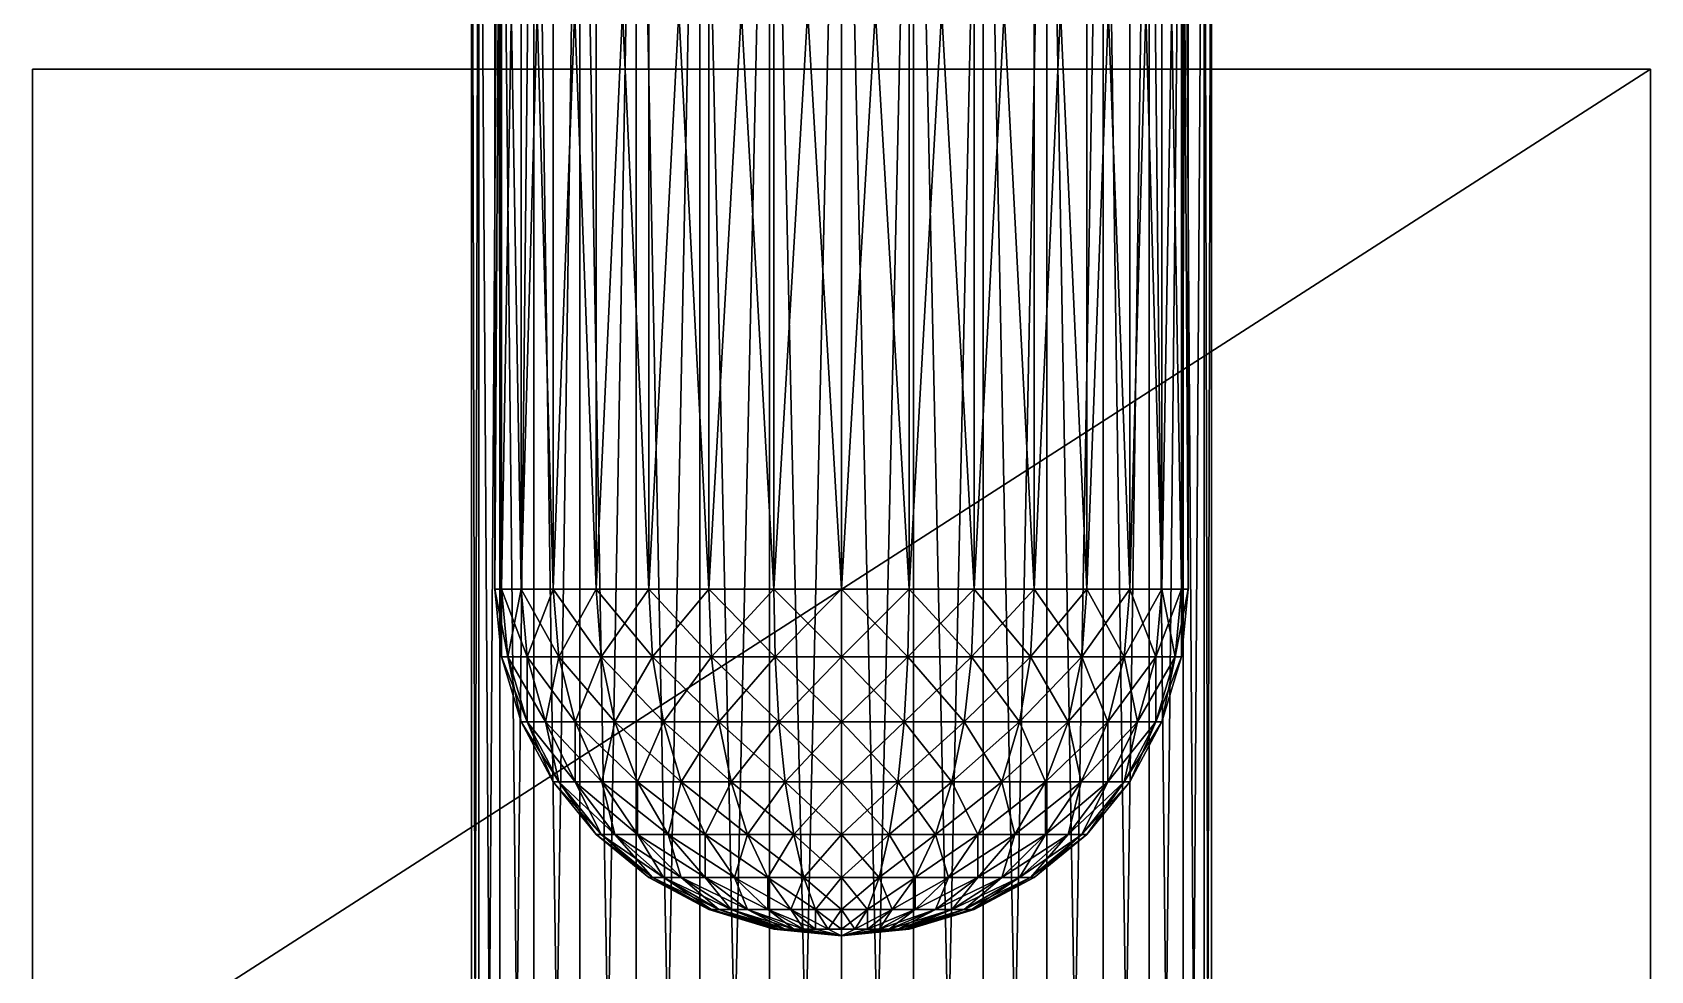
# Model space of a CAD drawing. Header units: millimetres. Extents: x -510 to 550, y -577 to 577.
# Drawn here: x -425 to -355, y -346.5 to -305.9 of the extents above; entities that cross this region are included whole.
import ezdxf

# ---------------------------------------------------------------- set-up
doc = ezdxf.new("R2010")
doc.units = ezdxf.units.MM
for name, color, linetype, true_color in [('motor_rear_right_visual_0', 7, 'Continuous', 0x5c6b75), ('structure_right_rear_axle', 7, 'Continuous', 0x5c6b75), ('structure_right_rear_motor_bracket', 7, 'Continuous', 0x5c6b75)]:
    doc.layers.add(name, color=color, linetype=linetype, true_color=true_color)

msp = doc.modelspace()

# ---------------------------------------------------------------- linework, layer by layer
at = {"layer": 'motor_rear_right_visual_0', "true_color": 0x5c6b75}
for points in [[(-425, -352.5, -315), (-355, -307.5, -315), (-355, -352.5, -315)], [(-425, -352.5, -315), (-425, -307.5, -315), (-355, -307.5, -315)], [(-425, -352.5, -245), (-355, -352.5, -245), (-355, -307.5, -245)], [(-425, -352.5, -245), (-355, -307.5, -245), (-425, -307.5, -245)], [(-355, -307.5, -315), (-425, -307.5, -315), (-425, -307.5, -245)], [(-355, -307.5, -315), (-425, -307.5, -245), (-355, -307.5, -245)], [(-425, -307.5, -315), (-425, -352.5, -315), (-425, -352.5, -245)], [(-425, -307.5, -315), (-425, -352.5, -245), (-425, -307.5, -245)], [(-355, -352.5, -315), (-355, -307.5, -315), (-355, -307.5, -245)], [(-355, -352.5, -315), (-355, -307.5, -245), (-355, -352.5, -245)]]:
    msp.add_3dface(points, dxfattribs=at)
at = {"layer": 'structure_right_rear_axle', "true_color": 0x5c6b75}
for points in [[(-405.693, -420, -283.121), (-406, -420, -280), (-406, -280, -280)], [(-405.693, -420, -283.121), (-406, -280, -280), (-405.693, -280, -283.121)], [(-406, -420, -280), (-405.693, -420, -276.879), (-405.693, -280, -276.879)], [(-406, -420, -280), (-405.693, -280, -276.879), (-406, -280, -280)], [(-404.782, -420, -286.123), (-405.693, -420, -283.121), (-405.693, -280, -283.121)], [(-404.782, -420, -286.123), (-405.693, -280, -283.121), (-404.782, -280, -286.123)], [(-405.693, -420, -276.879), (-404.782, -420, -273.877), (-404.782, -280, -273.877)], [(-405.693, -420, -276.879), (-404.782, -280, -273.877), (-405.693, -280, -276.879)], [(-403.304, -420, -288.889), (-404.782, -420, -286.123), (-404.782, -280, -286.123)], [(-403.304, -420, -288.889), (-404.782, -280, -286.123), (-403.304, -280, -288.889)], [(-404.782, -420, -273.877), (-403.304, -420, -271.111), (-403.304, -280, -271.111)], [(-404.782, -420, -273.877), (-403.304, -280, -271.111), (-404.782, -280, -273.877)], [(-401.314, -420, -291.314), (-403.304, -420, -288.889), (-403.304, -280, -288.889)], [(-401.314, -420, -291.314), (-403.304, -280, -288.889), (-401.314, -280, -291.314)], [(-403.304, -420, -271.111), (-401.314, -420, -268.686), (-401.314, -280, -268.686)], [(-403.304, -420, -271.111), (-401.314, -280, -268.686), (-403.304, -280, -271.111)], [(-398.889, -420, -293.304), (-401.314, -420, -291.314), (-401.314, -280, -291.314)], [(-398.889, -420, -293.304), (-401.314, -280, -291.314), (-398.889, -280, -293.304)], [(-401.314, -420, -268.686), (-398.889, -420, -266.696), (-398.889, -280, -266.696)], [(-401.314, -420, -268.686), (-398.889, -280, -266.696), (-401.314, -280, -268.686)], [(-396.123, -420, -294.782), (-398.889, -420, -293.304), (-398.889, -280, -293.304)], [(-396.123, -420, -294.782), (-398.889, -280, -293.304), (-396.123, -280, -294.782)], [(-398.889, -420, -266.696), (-396.123, -420, -265.218), (-396.123, -280, -265.218)], [(-398.889, -420, -266.696), (-396.123, -280, -265.218), (-398.889, -280, -266.696)], [(-393.121, -420, -295.693), (-396.123, -420, -294.782), (-396.123, -280, -294.782)], [(-393.121, -420, -295.693), (-396.123, -280, -294.782), (-393.121, -280, -295.693)], [(-396.123, -420, -265.218), (-393.121, -420, -264.307), (-393.121, -280, -264.307)], [(-396.123, -420, -265.218), (-393.121, -280, -264.307), (-396.123, -280, -265.218)], [(-390, -420, -296), (-393.121, -420, -295.693), (-393.121, -280, -295.693)], [(-390, -420, -296), (-393.121, -280, -295.693), (-390, -280, -296)], [(-393.121, -420, -264.307), (-390, -420, -264), (-390, -280, -264)], [(-393.121, -420, -264.307), (-390, -280, -264), (-393.121, -280, -264.307)], [(-386.879, -420, -295.693), (-390, -420, -296), (-390, -280, -296)], [(-386.879, -420, -295.693), (-390, -280, -296), (-386.879, -280, -295.693)], [(-390, -420, -264), (-386.879, -420, -264.307), (-386.879, -280, -264.307)], [(-390, -420, -264), (-386.879, -280, -264.307), (-390, -280, -264)], [(-383.877, -420, -294.782), (-386.879, -420, -295.693), (-386.879, -280, -295.693)], [(-383.877, -420, -294.782), (-386.879, -280, -295.693), (-383.877, -280, -294.782)], [(-386.879, -420, -264.307), (-383.877, -420, -265.218), (-383.877, -280, -265.218)], [(-386.879, -420, -264.307), (-383.877, -280, -265.218), (-386.879, -280, -264.307)], [(-381.111, -420, -293.304), (-383.877, -420, -294.782), (-383.877, -280, -294.782)], [(-381.111, -420, -293.304), (-383.877, -280, -294.782), (-381.111, -280, -293.304)], [(-383.877, -420, -265.218), (-381.111, -420, -266.696), (-381.111, -280, -266.696)], [(-383.877, -420, -265.218), (-381.111, -280, -266.696), (-383.877, -280, -265.218)], [(-378.686, -420, -291.314), (-381.111, -420, -293.304), (-381.111, -280, -293.304)], [(-378.686, -420, -291.314), (-381.111, -280, -293.304), (-378.686, -280, -291.314)], [(-381.111, -420, -266.696), (-378.686, -420, -268.686), (-378.686, -280, -268.686)], [(-381.111, -420, -266.696), (-378.686, -280, -268.686), (-381.111, -280, -266.696)], [(-376.696, -420, -288.889), (-378.686, -420, -291.314), (-378.686, -280, -291.314)], [(-376.696, -420, -288.889), (-378.686, -280, -291.314), (-376.696, -280, -288.889)], [(-378.686, -420, -268.686), (-376.696, -420, -271.111), (-376.696, -280, -271.111)], [(-378.686, -420, -268.686), (-376.696, -280, -271.111), (-378.686, -280, -268.686)], [(-375.218, -420, -286.123), (-376.696, -420, -288.889), (-376.696, -280, -288.889)], [(-375.218, -420, -286.123), (-376.696, -280, -288.889), (-375.218, -280, -286.123)], [(-376.696, -420, -271.111), (-375.218, -420, -273.877), (-375.218, -280, -273.877)], [(-376.696, -420, -271.111), (-375.218, -280, -273.877), (-376.696, -280, -271.111)], [(-374.307, -420, -283.121), (-375.218, -420, -286.123), (-375.218, -280, -286.123)], [(-374.307, -420, -283.121), (-375.218, -280, -286.123), (-374.307, -280, -283.121)], [(-375.218, -420, -273.877), (-374.307, -420, -276.879), (-374.307, -280, -276.879)], [(-375.218, -420, -273.877), (-374.307, -280, -276.879), (-375.218, -280, -273.877)], [(-374, -420, -280), (-374.307, -420, -283.121), (-374.307, -280, -283.121)], [(-374, -420, -280), (-374.307, -280, -283.121), (-374, -280, -280)], [(-374.307, -420, -276.879), (-374, -420, -280), (-374, -280, -280)], [(-374.307, -420, -276.879), (-374, -280, -280), (-374.307, -280, -276.879)]]:
    msp.add_3dface(points, dxfattribs=at)
at = {"layer": 'structure_right_rear_motor_bracket', "true_color": 0x5c6b75}
for points in [[(-404.712, -330, -282.926), (-405, -330, -280), (-405, -280, -280)], [(-404.712, -330, -282.926), (-405, -280, -280), (-404.712, -280, -282.926)], [(-405, -330, -280), (-404.712, -330, -277.074), (-404.712, -280, -277.074)], [(-405, -330, -280), (-404.712, -280, -277.074), (-405, -280, -280)], [(-403.858, -330, -285.74), (-404.712, -330, -282.926), (-404.712, -280, -282.926)], [(-403.858, -330, -285.74), (-404.712, -280, -282.926), (-403.858, -280, -285.74)], [(-404.712, -330, -277.074), (-403.858, -330, -274.26), (-403.858, -280, -274.26)], [(-404.712, -330, -277.074), (-403.858, -280, -274.26), (-404.712, -280, -277.074)], [(-402.472, -330, -288.334), (-403.858, -330, -285.74), (-403.858, -280, -285.74)], [(-402.472, -330, -288.334), (-403.858, -280, -285.74), (-402.472, -280, -288.334)], [(-403.858, -330, -274.26), (-402.472, -330, -271.666), (-402.472, -280, -271.666)], [(-403.858, -330, -274.26), (-402.472, -280, -271.666), (-403.858, -280, -274.26)], [(-400.607, -330, -290.607), (-402.472, -330, -288.334), (-402.472, -280, -288.334)], [(-400.607, -330, -290.607), (-402.472, -280, -288.334), (-400.607, -280, -290.607)], [(-402.472, -330, -271.666), (-400.607, -330, -269.393), (-400.607, -280, -269.393)], [(-402.472, -330, -271.666), (-400.607, -280, -269.393), (-402.472, -280, -271.666)], [(-398.334, -330, -292.472), (-400.607, -330, -290.607), (-400.607, -280, -290.607)], [(-398.334, -330, -292.472), (-400.607, -280, -290.607), (-398.334, -280, -292.472)], [(-400.607, -330, -269.393), (-398.334, -330, -267.528), (-398.334, -280, -267.528)], [(-400.607, -330, -269.393), (-398.334, -280, -267.528), (-400.607, -280, -269.393)], [(-395.74, -330, -293.858), (-398.334, -330, -292.472), (-398.334, -280, -292.472)], [(-395.74, -330, -293.858), (-398.334, -280, -292.472), (-395.74, -280, -293.858)], [(-398.334, -330, -267.528), (-395.74, -330, -266.142), (-395.74, -280, -266.142)], [(-398.334, -330, -267.528), (-395.74, -280, -266.142), (-398.334, -280, -267.528)], [(-392.926, -330, -294.712), (-395.74, -330, -293.858), (-395.74, -280, -293.858)], [(-392.926, -330, -294.712), (-395.74, -280, -293.858), (-392.926, -280, -294.712)], [(-395.74, -330, -266.142), (-392.926, -330, -265.288), (-392.926, -280, -265.288)], [(-395.74, -330, -266.142), (-392.926, -280, -265.288), (-395.74, -280, -266.142)], [(-390, -330, -295), (-392.926, -330, -294.712), (-392.926, -280, -294.712)], [(-390, -330, -295), (-392.926, -280, -294.712), (-390, -280, -295)], [(-392.926, -330, -265.288), (-390, -330, -265), (-390, -280, -265)], [(-392.926, -330, -265.288), (-390, -280, -265), (-392.926, -280, -265.288)], [(-387.074, -330, -294.712), (-390, -330, -295), (-390, -280, -295)], [(-387.074, -330, -294.712), (-390, -280, -295), (-387.074, -280, -294.712)], [(-390, -330, -265), (-387.074, -330, -265.288), (-387.074, -280, -265.288)], [(-390, -330, -265), (-387.074, -280, -265.288), (-390, -280, -265)], [(-384.26, -330, -293.858), (-387.074, -330, -294.712), (-387.074, -280, -294.712)], [(-384.26, -330, -293.858), (-387.074, -280, -294.712), (-384.26, -280, -293.858)], [(-387.074, -330, -265.288), (-384.26, -330, -266.142), (-384.26, -280, -266.142)], [(-387.074, -330, -265.288), (-384.26, -280, -266.142), (-387.074, -280, -265.288)], [(-381.666, -330, -292.472), (-384.26, -330, -293.858), (-384.26, -280, -293.858)], [(-381.666, -330, -292.472), (-384.26, -280, -293.858), (-381.666, -280, -292.472)], [(-384.26, -330, -266.142), (-381.666, -330, -267.528), (-381.666, -280, -267.528)], [(-384.26, -330, -266.142), (-381.666, -280, -267.528), (-384.26, -280, -266.142)], [(-379.393, -330, -290.607), (-381.666, -330, -292.472), (-381.666, -280, -292.472)], [(-379.393, -330, -290.607), (-381.666, -280, -292.472), (-379.393, -280, -290.607)], [(-381.666, -330, -267.528), (-379.393, -330, -269.393), (-379.393, -280, -269.393)], [(-381.666, -330, -267.528), (-379.393, -280, -269.393), (-381.666, -280, -267.528)], [(-377.528, -330, -288.334), (-379.393, -330, -290.607), (-379.393, -280, -290.607)], [(-377.528, -330, -288.334), (-379.393, -280, -290.607), (-377.528, -280, -288.334)], [(-379.393, -330, -269.393), (-377.528, -330, -271.666), (-377.528, -280, -271.666)], [(-379.393, -330, -269.393), (-377.528, -280, -271.666), (-379.393, -280, -269.393)], [(-376.142, -330, -285.74), (-377.528, -330, -288.334), (-377.528, -280, -288.334)], [(-376.142, -330, -285.74), (-377.528, -280, -288.334), (-376.142, -280, -285.74)], [(-377.528, -330, -271.666), (-376.142, -330, -274.26), (-376.142, -280, -274.26)], [(-377.528, -330, -271.666), (-376.142, -280, -274.26), (-377.528, -280, -271.666)], [(-375.288, -330, -282.926), (-376.142, -330, -285.74), (-376.142, -280, -285.74)], [(-375.288, -330, -282.926), (-376.142, -280, -285.74), (-375.288, -280, -282.926)], [(-376.142, -330, -274.26), (-375.288, -330, -277.074), (-375.288, -280, -277.074)], [(-376.142, -330, -274.26), (-375.288, -280, -277.074), (-376.142, -280, -274.26)], [(-375, -330, -280), (-375.288, -330, -282.926), (-375.288, -280, -282.926)], [(-375, -330, -280), (-375.288, -280, -282.926), (-375, -280, -280)], [(-375.288, -330, -277.074), (-375, -330, -280), (-375, -280, -280)], [(-375.288, -330, -277.074), (-375, -280, -280), (-375.288, -280, -277.074)], [(-404.429, -332.926, -282.87), (-404.712, -332.926, -280), (-405, -330, -280)], [(-404.429, -332.926, -282.87), (-405, -330, -280), (-404.712, -330, -282.926)], [(-404.712, -332.926, -280), (-404.712, -330, -277.074), (-405, -330, -280)], [(-403.592, -332.926, -285.63), (-404.429, -332.926, -282.87), (-404.712, -330, -282.926)], [(-403.592, -332.926, -285.63), (-404.712, -330, -282.926), (-403.858, -330, -285.74)], [(-404.712, -332.926, -280), (-404.429, -332.926, -277.13), (-404.712, -330, -277.074)], [(-404.429, -332.926, -277.13), (-403.858, -330, -274.26), (-404.712, -330, -277.074)], [(-404.429, -332.926, -277.13), (-403.592, -332.926, -274.37), (-403.858, -330, -274.26)], [(-402.232, -332.926, -288.173), (-403.592, -332.926, -285.63), (-403.858, -330, -285.74)], [(-402.232, -332.926, -288.173), (-403.858, -330, -285.74), (-402.472, -330, -288.334)], [(-403.592, -332.926, -274.37), (-402.472, -330, -271.666), (-403.858, -330, -274.26)], [(-403.592, -332.926, -274.37), (-402.232, -332.926, -271.827), (-402.472, -330, -271.666)], [(-400.403, -332.926, -290.403), (-402.232, -332.926, -288.173), (-402.472, -330, -288.334)], [(-400.403, -332.926, -290.403), (-402.472, -330, -288.334), (-400.607, -330, -290.607)], [(-402.232, -332.926, -271.827), (-400.607, -330, -269.393), (-402.472, -330, -271.666)], [(-402.232, -332.926, -271.827), (-400.403, -332.926, -269.597), (-400.607, -330, -269.393)], [(-398.173, -332.926, -292.232), (-400.403, -332.926, -290.403), (-400.607, -330, -290.607)], [(-398.173, -332.926, -292.232), (-400.607, -330, -290.607), (-398.334, -330, -292.472)], [(-400.403, -332.926, -269.597), (-398.334, -330, -267.528), (-400.607, -330, -269.393)], [(-400.403, -332.926, -269.597), (-398.173, -332.926, -267.768), (-398.334, -330, -267.528)], [(-395.63, -332.926, -293.592), (-398.173, -332.926, -292.232), (-398.334, -330, -292.472)], [(-395.63, -332.926, -293.592), (-398.334, -330, -292.472), (-395.74, -330, -293.858)], [(-398.173, -332.926, -267.768), (-395.74, -330, -266.142), (-398.334, -330, -267.528)], [(-398.173, -332.926, -267.768), (-395.63, -332.926, -266.408), (-395.74, -330, -266.142)], [(-392.87, -332.926, -294.429), (-395.63, -332.926, -293.592), (-395.74, -330, -293.858)], [(-392.87, -332.926, -294.429), (-395.74, -330, -293.858), (-392.926, -330, -294.712)], [(-395.63, -332.926, -266.408), (-392.926, -330, -265.288), (-395.74, -330, -266.142)], [(-395.63, -332.926, -266.408), (-392.87, -332.926, -265.571), (-392.926, -330, -265.288)], [(-390, -332.926, -294.712), (-392.87, -332.926, -294.429), (-392.926, -330, -294.712)], [(-390, -332.926, -294.712), (-392.926, -330, -294.712), (-390, -330, -295)], [(-392.87, -332.926, -265.571), (-390, -330, -265), (-392.926, -330, -265.288)], [(-392.87, -332.926, -265.571), (-390, -332.926, -265.288), (-390, -330, -265)], [(-387.13, -332.926, -294.429), (-390, -332.926, -294.712), (-390, -330, -295)], [(-387.13, -332.926, -294.429), (-390, -330, -295), (-387.074, -330, -294.712)], [(-390, -332.926, -265.288), (-387.13, -332.926, -265.571), (-387.074, -330, -265.288)], [(-390, -332.926, -265.288), (-387.074, -330, -265.288), (-390, -330, -265)], [(-384.37, -332.926, -293.592), (-387.13, -332.926, -294.429), (-387.074, -330, -294.712)], [(-387.13, -332.926, -265.571), (-384.37, -332.926, -266.408), (-384.26, -330, -266.142)], [(-387.13, -332.926, -265.571), (-384.26, -330, -266.142), (-387.074, -330, -265.288)], [(-384.37, -332.926, -293.592), (-387.074, -330, -294.712), (-384.26, -330, -293.858)], [(-381.827, -332.926, -292.232), (-384.37, -332.926, -293.592), (-384.26, -330, -293.858)], [(-384.37, -332.926, -266.408), (-381.827, -332.926, -267.768), (-381.666, -330, -267.528)], [(-384.37, -332.926, -266.408), (-381.666, -330, -267.528), (-384.26, -330, -266.142)], [(-381.827, -332.926, -292.232), (-384.26, -330, -293.858), (-381.666, -330, -292.472)], [(-379.597, -332.926, -290.403), (-381.827, -332.926, -292.232), (-381.666, -330, -292.472)], [(-381.827, -332.926, -267.768), (-379.597, -332.926, -269.597), (-379.393, -330, -269.393)], [(-381.827, -332.926, -267.768), (-379.393, -330, -269.393), (-381.666, -330, -267.528)], [(-379.597, -332.926, -290.403), (-381.666, -330, -292.472), (-379.393, -330, -290.607)], [(-377.768, -332.926, -288.173), (-379.597, -332.926, -290.403), (-379.393, -330, -290.607)], [(-379.597, -332.926, -269.597), (-377.768, -332.926, -271.827), (-377.528, -330, -271.666)], [(-379.597, -332.926, -269.597), (-377.528, -330, -271.666), (-379.393, -330, -269.393)], [(-377.768, -332.926, -288.173), (-379.393, -330, -290.607), (-377.528, -330, -288.334)], [(-376.408, -332.926, -285.63), (-377.768, -332.926, -288.173), (-377.528, -330, -288.334)], [(-377.768, -332.926, -271.827), (-376.408, -332.926, -274.37), (-376.142, -330, -274.26)], [(-377.768, -332.926, -271.827), (-376.142, -330, -274.26), (-377.528, -330, -271.666)], [(-376.408, -332.926, -285.63), (-377.528, -330, -288.334), (-376.142, -330, -285.74)], [(-375.571, -332.926, -282.87), (-376.408, -332.926, -285.63), (-376.142, -330, -285.74)], [(-376.408, -332.926, -274.37), (-375.571, -332.926, -277.13), (-375.288, -330, -277.074)], [(-376.408, -332.926, -274.37), (-375.288, -330, -277.074), (-376.142, -330, -274.26)], [(-375.571, -332.926, -282.87), (-376.142, -330, -285.74), (-375.288, -330, -282.926)], [(-375.288, -332.926, -280), (-375.571, -332.926, -282.87), (-375.288, -330, -282.926)], [(-375.571, -332.926, -277.13), (-375.288, -332.926, -280), (-375, -330, -280)], [(-375.571, -332.926, -277.13), (-375, -330, -280), (-375.288, -330, -277.074)], [(-375.288, -332.926, -280), (-375.288, -330, -282.926), (-375, -330, -280)], [(-403.592, -335.74, -282.704), (-403.858, -335.74, -280), (-404.712, -332.926, -280)], [(-403.592, -335.74, -282.704), (-404.712, -332.926, -280), (-404.429, -332.926, -282.87)], [(-403.858, -335.74, -280), (-404.429, -332.926, -277.13), (-404.712, -332.926, -280)], [(-402.803, -335.74, -285.303), (-403.592, -335.74, -282.704), (-404.429, -332.926, -282.87)], [(-402.803, -335.74, -285.303), (-404.429, -332.926, -282.87), (-403.592, -332.926, -285.63)], [(-403.858, -335.74, -280), (-403.592, -335.74, -277.296), (-404.429, -332.926, -277.13)], [(-403.592, -335.74, -277.296), (-403.592, -332.926, -274.37), (-404.429, -332.926, -277.13)], [(-401.523, -335.74, -287.699), (-402.803, -335.74, -285.303), (-403.592, -332.926, -285.63)], [(-401.523, -335.74, -287.699), (-403.592, -332.926, -285.63), (-402.232, -332.926, -288.173)], [(-403.592, -335.74, -277.296), (-402.803, -335.74, -274.697), (-403.592, -332.926, -274.37)], [(-402.803, -335.74, -274.697), (-402.232, -332.926, -271.827), (-403.592, -332.926, -274.37)], [(-402.803, -335.74, -274.697), (-401.523, -335.74, -272.301), (-402.232, -332.926, -271.827)], [(-399.799, -335.74, -289.799), (-401.523, -335.74, -287.699), (-402.232, -332.926, -288.173)], [(-399.799, -335.74, -289.799), (-402.232, -332.926, -288.173), (-400.403, -332.926, -290.403)], [(-401.523, -335.74, -272.301), (-400.403, -332.926, -269.597), (-402.232, -332.926, -271.827)], [(-401.523, -335.74, -272.301), (-399.799, -335.74, -270.201), (-400.403, -332.926, -269.597)], [(-397.699, -335.74, -291.523), (-399.799, -335.74, -289.799), (-400.403, -332.926, -290.403)], [(-397.699, -335.74, -291.523), (-400.403, -332.926, -290.403), (-398.173, -332.926, -292.232)], [(-399.799, -335.74, -270.201), (-398.173, -332.926, -267.768), (-400.403, -332.926, -269.597)], [(-399.799, -335.74, -270.201), (-397.699, -335.74, -268.477), (-398.173, -332.926, -267.768)], [(-395.303, -335.74, -292.803), (-397.699, -335.74, -291.523), (-398.173, -332.926, -292.232)], [(-395.303, -335.74, -292.803), (-398.173, -332.926, -292.232), (-395.63, -332.926, -293.592)], [(-397.699, -335.74, -268.477), (-395.63, -332.926, -266.408), (-398.173, -332.926, -267.768)], [(-397.699, -335.74, -268.477), (-395.303, -335.74, -267.197), (-395.63, -332.926, -266.408)], [(-392.704, -335.74, -293.592), (-395.303, -335.74, -292.803), (-395.63, -332.926, -293.592)], [(-392.704, -335.74, -293.592), (-395.63, -332.926, -293.592), (-392.87, -332.926, -294.429)], [(-395.303, -335.74, -267.197), (-392.87, -332.926, -265.571), (-395.63, -332.926, -266.408)], [(-395.303, -335.74, -267.197), (-392.704, -335.74, -266.408), (-392.87, -332.926, -265.571)], [(-390, -335.74, -293.858), (-392.704, -335.74, -293.592), (-392.87, -332.926, -294.429)], [(-390, -335.74, -293.858), (-392.87, -332.926, -294.429), (-390, -332.926, -294.712)], [(-392.704, -335.74, -266.408), (-390, -332.926, -265.288), (-392.87, -332.926, -265.571)], [(-392.704, -335.74, -266.408), (-390, -335.74, -266.142), (-390, -332.926, -265.288)], [(-387.296, -335.74, -293.592), (-390, -335.74, -293.858), (-390, -332.926, -294.712)], [(-387.296, -335.74, -293.592), (-390, -332.926, -294.712), (-387.13, -332.926, -294.429)], [(-390, -335.74, -266.142), (-387.296, -335.74, -266.408), (-387.13, -332.926, -265.571)], [(-390, -335.74, -266.142), (-387.13, -332.926, -265.571), (-390, -332.926, -265.288)], [(-384.697, -335.74, -292.803), (-387.296, -335.74, -293.592), (-387.13, -332.926, -294.429)], [(-387.296, -335.74, -266.408), (-384.697, -335.74, -267.197), (-384.37, -332.926, -266.408)], [(-387.296, -335.74, -266.408), (-384.37, -332.926, -266.408), (-387.13, -332.926, -265.571)], [(-384.697, -335.74, -292.803), (-387.13, -332.926, -294.429), (-384.37, -332.926, -293.592)], [(-382.301, -335.74, -291.523), (-384.697, -335.74, -292.803), (-384.37, -332.926, -293.592)], [(-384.697, -335.74, -267.197), (-382.301, -335.74, -268.477), (-381.827, -332.926, -267.768)], [(-384.697, -335.74, -267.197), (-381.827, -332.926, -267.768), (-384.37, -332.926, -266.408)], [(-382.301, -335.74, -291.523), (-384.37, -332.926, -293.592), (-381.827, -332.926, -292.232)], [(-380.201, -335.74, -289.799), (-382.301, -335.74, -291.523), (-381.827, -332.926, -292.232)], [(-382.301, -335.74, -268.477), (-380.201, -335.74, -270.201), (-379.597, -332.926, -269.597)], [(-382.301, -335.74, -268.477), (-379.597, -332.926, -269.597), (-381.827, -332.926, -267.768)], [(-380.201, -335.74, -289.799), (-381.827, -332.926, -292.232), (-379.597, -332.926, -290.403)], [(-378.477, -335.74, -287.699), (-380.201, -335.74, -289.799), (-379.597, -332.926, -290.403)], [(-380.201, -335.74, -270.201), (-378.477, -335.74, -272.301), (-377.768, -332.926, -271.827)], [(-380.201, -335.74, -270.201), (-377.768, -332.926, -271.827), (-379.597, -332.926, -269.597)], [(-378.477, -335.74, -287.699), (-379.597, -332.926, -290.403), (-377.768, -332.926, -288.173)], [(-377.197, -335.74, -285.303), (-378.477, -335.74, -287.699), (-377.768, -332.926, -288.173)], [(-378.477, -335.74, -272.301), (-377.197, -335.74, -274.697), (-376.408, -332.926, -274.37)], [(-378.477, -335.74, -272.301), (-376.408, -332.926, -274.37), (-377.768, -332.926, -271.827)], [(-377.197, -335.74, -285.303), (-377.768, -332.926, -288.173), (-376.408, -332.926, -285.63)], [(-376.408, -335.74, -282.704), (-377.197, -335.74, -285.303), (-376.408, -332.926, -285.63)], [(-377.197, -335.74, -274.697), (-376.408, -335.74, -277.296), (-375.571, -332.926, -277.13)], [(-377.197, -335.74, -274.697), (-375.571, -332.926, -277.13), (-376.408, -332.926, -274.37)], [(-376.142, -335.74, -280), (-376.408, -335.74, -282.704), (-375.571, -332.926, -282.87)], [(-376.408, -335.74, -282.704), (-376.408, -332.926, -285.63), (-375.571, -332.926, -282.87)], [(-376.408, -335.74, -277.296), (-376.142, -335.74, -280), (-375.288, -332.926, -280)], [(-376.408, -335.74, -277.296), (-375.288, -332.926, -280), (-375.571, -332.926, -277.13)], [(-376.142, -335.74, -280), (-375.571, -332.926, -282.87), (-375.288, -332.926, -280)], [(-402.232, -338.334, -282.433), (-402.472, -338.334, -280), (-403.858, -335.74, -280)], [(-402.232, -338.334, -282.433), (-403.858, -335.74, -280), (-403.592, -335.74, -282.704)], [(-402.472, -338.334, -280), (-403.592, -335.74, -277.296), (-403.858, -335.74, -280)], [(-401.523, -338.334, -284.773), (-402.232, -338.334, -282.433), (-403.592, -335.74, -282.704)], [(-401.523, -338.334, -284.773), (-403.592, -335.74, -282.704), (-402.803, -335.74, -285.303)], [(-402.472, -338.334, -280), (-402.232, -338.334, -277.567), (-403.592, -335.74, -277.296)], [(-402.232, -338.334, -277.567), (-402.803, -335.74, -274.697), (-403.592, -335.74, -277.296)], [(-400.37, -338.334, -286.929), (-401.523, -338.334, -284.773), (-402.803, -335.74, -285.303)], [(-400.37, -338.334, -286.929), (-402.803, -335.74, -285.303), (-401.523, -335.74, -287.699)], [(-402.232, -338.334, -277.567), (-401.523, -338.334, -275.227), (-402.803, -335.74, -274.697)], [(-401.523, -338.334, -275.227), (-401.523, -335.74, -272.301), (-402.803, -335.74, -274.697)], [(-398.819, -338.334, -288.819), (-400.37, -338.334, -286.929), (-401.523, -335.74, -287.699)], [(-398.819, -338.334, -288.819), (-401.523, -335.74, -287.699), (-399.799, -335.74, -289.799)], [(-401.523, -338.334, -275.227), (-400.37, -338.334, -273.071), (-401.523, -335.74, -272.301)], [(-400.37, -338.334, -273.071), (-399.799, -335.74, -270.201), (-401.523, -335.74, -272.301)], [(-400.37, -338.334, -273.071), (-398.819, -338.334, -271.181), (-399.799, -335.74, -270.201)], [(-396.929, -338.334, -290.37), (-398.819, -338.334, -288.819), (-399.799, -335.74, -289.799)], [(-396.929, -338.334, -290.37), (-399.799, -335.74, -289.799), (-397.699, -335.74, -291.523)], [(-398.819, -338.334, -271.181), (-397.699, -335.74, -268.477), (-399.799, -335.74, -270.201)], [(-398.819, -338.334, -271.181), (-396.929, -338.334, -269.63), (-397.699, -335.74, -268.477)], [(-394.773, -338.334, -291.523), (-396.929, -338.334, -290.37), (-397.699, -335.74, -291.523)], [(-394.773, -338.334, -291.523), (-397.699, -335.74, -291.523), (-395.303, -335.74, -292.803)], [(-396.929, -338.334, -269.63), (-395.303, -335.74, -267.197), (-397.699, -335.74, -268.477)], [(-396.929, -338.334, -269.63), (-394.773, -338.334, -268.477), (-395.303, -335.74, -267.197)], [(-392.433, -338.334, -292.232), (-394.773, -338.334, -291.523), (-395.303, -335.74, -292.803)], [(-392.433, -338.334, -292.232), (-395.303, -335.74, -292.803), (-392.704, -335.74, -293.592)], [(-394.773, -338.334, -268.477), (-392.704, -335.74, -266.408), (-395.303, -335.74, -267.197)], [(-394.773, -338.334, -268.477), (-392.433, -338.334, -267.768), (-392.704, -335.74, -266.408)], [(-390, -338.334, -292.472), (-392.433, -338.334, -292.232), (-392.704, -335.74, -293.592)], [(-390, -338.334, -292.472), (-392.704, -335.74, -293.592), (-390, -335.74, -293.858)], [(-392.433, -338.334, -267.768), (-390, -335.74, -266.142), (-392.704, -335.74, -266.408)], [(-392.433, -338.334, -267.768), (-390, -338.334, -267.528), (-390, -335.74, -266.142)], [(-387.567, -338.334, -292.232), (-390, -338.334, -292.472), (-390, -335.74, -293.858)], [(-387.567, -338.334, -292.232), (-390, -335.74, -293.858), (-387.296, -335.74, -293.592)], [(-390, -338.334, -267.528), (-387.567, -338.334, -267.768), (-387.296, -335.74, -266.408)], [(-390, -338.334, -267.528), (-387.296, -335.74, -266.408), (-390, -335.74, -266.142)], [(-385.227, -338.334, -291.523), (-387.567, -338.334, -292.232), (-387.296, -335.74, -293.592)], [(-387.567, -338.334, -267.768), (-385.227, -338.334, -268.477), (-384.697, -335.74, -267.197)], [(-387.567, -338.334, -267.768), (-384.697, -335.74, -267.197), (-387.296, -335.74, -266.408)], [(-385.227, -338.334, -291.523), (-387.296, -335.74, -293.592), (-384.697, -335.74, -292.803)], [(-383.071, -338.334, -290.37), (-385.227, -338.334, -291.523), (-384.697, -335.74, -292.803)], [(-385.227, -338.334, -268.477), (-383.071, -338.334, -269.63), (-382.301, -335.74, -268.477)], [(-385.227, -338.334, -268.477), (-382.301, -335.74, -268.477), (-384.697, -335.74, -267.197)], [(-383.071, -338.334, -290.37), (-384.697, -335.74, -292.803), (-382.301, -335.74, -291.523)], [(-381.181, -338.334, -288.819), (-383.071, -338.334, -290.37), (-382.301, -335.74, -291.523)], [(-383.071, -338.334, -269.63), (-381.181, -338.334, -271.181), (-380.201, -335.74, -270.201)], [(-383.071, -338.334, -269.63), (-380.201, -335.74, -270.201), (-382.301, -335.74, -268.477)], [(-381.181, -338.334, -288.819), (-382.301, -335.74, -291.523), (-380.201, -335.74, -289.799)], [(-379.63, -338.334, -286.929), (-381.181, -338.334, -288.819), (-380.201, -335.74, -289.799)], [(-381.181, -338.334, -271.181), (-379.63, -338.334, -273.071), (-378.477, -335.74, -272.301)], [(-381.181, -338.334, -271.181), (-378.477, -335.74, -272.301), (-380.201, -335.74, -270.201)], [(-379.63, -338.334, -286.929), (-380.201, -335.74, -289.799), (-378.477, -335.74, -287.699)], [(-378.477, -338.334, -284.773), (-379.63, -338.334, -286.929), (-378.477, -335.74, -287.699)], [(-379.63, -338.334, -273.071), (-378.477, -338.334, -275.227), (-377.197, -335.74, -274.697)], [(-379.63, -338.334, -273.071), (-377.197, -335.74, -274.697), (-378.477, -335.74, -272.301)], [(-377.768, -338.334, -282.433), (-378.477, -338.334, -284.773), (-377.197, -335.74, -285.303)], [(-378.477, -338.334, -284.773), (-378.477, -335.74, -287.699), (-377.197, -335.74, -285.303)], [(-378.477, -338.334, -275.227), (-377.768, -338.334, -277.567), (-376.408, -335.74, -277.296)], [(-378.477, -338.334, -275.227), (-376.408, -335.74, -277.296), (-377.197, -335.74, -274.697)], [(-377.528, -338.334, -280), (-377.768, -338.334, -282.433), (-376.408, -335.74, -282.704)], [(-377.768, -338.334, -282.433), (-377.197, -335.74, -285.303), (-376.408, -335.74, -282.704)], [(-377.768, -338.334, -277.567), (-377.528, -338.334, -280), (-376.142, -335.74, -280)], [(-377.768, -338.334, -277.567), (-376.142, -335.74, -280), (-376.408, -335.74, -277.296)], [(-377.528, -338.334, -280), (-376.408, -335.74, -282.704), (-376.142, -335.74, -280)], [(-400.403, -340.607, -282.069), (-400.607, -340.607, -280), (-402.472, -338.334, -280)], [(-400.403, -340.607, -282.069), (-402.472, -338.334, -280), (-402.232, -338.334, -282.433)], [(-400.607, -340.607, -280), (-402.232, -338.334, -277.567), (-402.472, -338.334, -280)], [(-399.799, -340.607, -284.059), (-400.403, -340.607, -282.069), (-402.232, -338.334, -282.433)], [(-399.799, -340.607, -284.059), (-402.232, -338.334, -282.433), (-401.523, -338.334, -284.773)], [(-400.607, -340.607, -280), (-400.403, -340.607, -277.931), (-402.232, -338.334, -277.567)], [(-400.403, -340.607, -277.931), (-401.523, -338.334, -275.227), (-402.232, -338.334, -277.567)], [(-398.819, -340.607, -285.893), (-399.799, -340.607, -284.059), (-401.523, -338.334, -284.773)], [(-398.819, -340.607, -285.893), (-401.523, -338.334, -284.773), (-400.37, -338.334, -286.929)], [(-400.403, -340.607, -277.931), (-399.799, -340.607, -275.941), (-401.523, -338.334, -275.227)], [(-399.799, -340.607, -275.941), (-400.37, -338.334, -273.071), (-401.523, -338.334, -275.227)], [(-397.5, -340.607, -287.5), (-398.819, -340.607, -285.893), (-400.37, -338.334, -286.929)], [(-397.5, -340.607, -287.5), (-400.37, -338.334, -286.929), (-398.819, -338.334, -288.819)], [(-399.799, -340.607, -275.941), (-398.819, -340.607, -274.107), (-400.37, -338.334, -273.071)], [(-398.819, -340.607, -274.107), (-398.819, -338.334, -271.181), (-400.37, -338.334, -273.071)], [(-395.893, -340.607, -288.819), (-397.5, -340.607, -287.5), (-398.819, -338.334, -288.819)], [(-395.893, -340.607, -288.819), (-398.819, -338.334, -288.819), (-396.929, -338.334, -290.37)], [(-398.819, -340.607, -274.107), (-397.5, -340.607, -272.5), (-398.819, -338.334, -271.181)], [(-397.5, -340.607, -272.5), (-396.929, -338.334, -269.63), (-398.819, -338.334, -271.181)], [(-397.5, -340.607, -272.5), (-395.893, -340.607, -271.181), (-396.929, -338.334, -269.63)], [(-394.059, -340.607, -289.799), (-395.893, -340.607, -288.819), (-396.929, -338.334, -290.37)], [(-394.059, -340.607, -289.799), (-396.929, -338.334, -290.37), (-394.773, -338.334, -291.523)], [(-395.893, -340.607, -271.181), (-394.773, -338.334, -268.477), (-396.929, -338.334, -269.63)], [(-395.893, -340.607, -271.181), (-394.059, -340.607, -270.201), (-394.773, -338.334, -268.477)], [(-392.069, -340.607, -290.403), (-394.059, -340.607, -289.799), (-394.773, -338.334, -291.523)], [(-392.069, -340.607, -290.403), (-394.773, -338.334, -291.523), (-392.433, -338.334, -292.232)], [(-394.059, -340.607, -270.201), (-392.433, -338.334, -267.768), (-394.773, -338.334, -268.477)], [(-394.059, -340.607, -270.201), (-392.069, -340.607, -269.597), (-392.433, -338.334, -267.768)], [(-390, -340.607, -290.607), (-392.069, -340.607, -290.403), (-392.433, -338.334, -292.232)], [(-390, -340.607, -290.607), (-392.433, -338.334, -292.232), (-390, -338.334, -292.472)], [(-392.069, -340.607, -269.597), (-390, -338.334, -267.528), (-392.433, -338.334, -267.768)], [(-392.069, -340.607, -269.597), (-390, -340.607, -269.393), (-390, -338.334, -267.528)], [(-387.931, -340.607, -290.403), (-390, -340.607, -290.607), (-390, -338.334, -292.472)], [(-387.931, -340.607, -290.403), (-390, -338.334, -292.472), (-387.567, -338.334, -292.232)], [(-390, -340.607, -269.393), (-387.931, -340.607, -269.597), (-387.567, -338.334, -267.768)], [(-390, -340.607, -269.393), (-387.567, -338.334, -267.768), (-390, -338.334, -267.528)], [(-385.941, -340.607, -289.799), (-387.931, -340.607, -290.403), (-387.567, -338.334, -292.232)], [(-387.931, -340.607, -269.597), (-385.941, -340.607, -270.201), (-385.227, -338.334, -268.477)], [(-387.931, -340.607, -269.597), (-385.227, -338.334, -268.477), (-387.567, -338.334, -267.768)], [(-385.941, -340.607, -289.799), (-387.567, -338.334, -292.232), (-385.227, -338.334, -291.523)], [(-384.107, -340.607, -288.819), (-385.941, -340.607, -289.799), (-385.227, -338.334, -291.523)], [(-385.941, -340.607, -270.201), (-384.107, -340.607, -271.181), (-383.071, -338.334, -269.63)], [(-385.941, -340.607, -270.201), (-383.071, -338.334, -269.63), (-385.227, -338.334, -268.477)], [(-384.107, -340.607, -288.819), (-385.227, -338.334, -291.523), (-383.071, -338.334, -290.37)], [(-382.5, -340.607, -287.5), (-384.107, -340.607, -288.819), (-383.071, -338.334, -290.37)], [(-384.107, -340.607, -271.181), (-382.5, -340.607, -272.5), (-381.181, -338.334, -271.181)], [(-384.107, -340.607, -271.181), (-381.181, -338.334, -271.181), (-383.071, -338.334, -269.63)], [(-382.5, -340.607, -287.5), (-383.071, -338.334, -290.37), (-381.181, -338.334, -288.819)], [(-381.181, -340.607, -285.893), (-382.5, -340.607, -287.5), (-381.181, -338.334, -288.819)], [(-382.5, -340.607, -272.5), (-381.181, -340.607, -274.107), (-379.63, -338.334, -273.071)], [(-382.5, -340.607, -272.5), (-379.63, -338.334, -273.071), (-381.181, -338.334, -271.181)], [(-380.201, -340.607, -284.059), (-381.181, -340.607, -285.893), (-379.63, -338.334, -286.929)], [(-381.181, -340.607, -285.893), (-381.181, -338.334, -288.819), (-379.63, -338.334, -286.929)], [(-381.181, -340.607, -274.107), (-380.201, -340.607, -275.941), (-378.477, -338.334, -275.227)], [(-381.181, -340.607, -274.107), (-378.477, -338.334, -275.227), (-379.63, -338.334, -273.071)], [(-379.597, -340.607, -282.069), (-380.201, -340.607, -284.059), (-378.477, -338.334, -284.773)], [(-380.201, -340.607, -284.059), (-379.63, -338.334, -286.929), (-378.477, -338.334, -284.773)], [(-380.201, -340.607, -275.941), (-379.597, -340.607, -277.931), (-377.768, -338.334, -277.567)], [(-380.201, -340.607, -275.941), (-377.768, -338.334, -277.567), (-378.477, -338.334, -275.227)], [(-379.393, -340.607, -280), (-379.597, -340.607, -282.069), (-377.768, -338.334, -282.433)], [(-379.597, -340.607, -282.069), (-378.477, -338.334, -284.773), (-377.768, -338.334, -282.433)], [(-379.597, -340.607, -277.931), (-379.393, -340.607, -280), (-377.528, -338.334, -280)], [(-379.597, -340.607, -277.931), (-377.528, -338.334, -280), (-377.768, -338.334, -277.567)], [(-379.393, -340.607, -280), (-377.768, -338.334, -282.433), (-377.528, -338.334, -280)], [(-398.173, -342.472, -281.626), (-398.334, -342.472, -280), (-400.607, -340.607, -280)], [(-398.173, -342.472, -281.626), (-400.607, -340.607, -280), (-400.403, -340.607, -282.069)], [(-398.334, -342.472, -280), (-400.403, -340.607, -277.931), (-400.607, -340.607, -280)], [(-397.699, -342.472, -283.189), (-398.173, -342.472, -281.626), (-400.403, -340.607, -282.069)], [(-397.699, -342.472, -283.189), (-400.403, -340.607, -282.069), (-399.799, -340.607, -284.059)], [(-398.334, -342.472, -280), (-398.173, -342.472, -278.374), (-400.403, -340.607, -277.931)], [(-398.173, -342.472, -278.374), (-399.799, -340.607, -275.941), (-400.403, -340.607, -277.931)], [(-396.929, -342.472, -284.63), (-397.699, -342.472, -283.189), (-399.799, -340.607, -284.059)], [(-396.929, -342.472, -284.63), (-399.799, -340.607, -284.059), (-398.819, -340.607, -285.893)], [(-398.173, -342.472, -278.374), (-397.699, -342.472, -276.811), (-399.799, -340.607, -275.941)], [(-397.699, -342.472, -276.811), (-398.819, -340.607, -274.107), (-399.799, -340.607, -275.941)], [(-395.893, -342.472, -285.893), (-396.929, -342.472, -284.63), (-398.819, -340.607, -285.893)], [(-395.893, -342.472, -285.893), (-398.819, -340.607, -285.893), (-397.5, -340.607, -287.5)], [(-397.699, -342.472, -276.811), (-396.929, -342.472, -275.37), (-398.819, -340.607, -274.107)], [(-396.929, -342.472, -275.37), (-397.5, -340.607, -272.5), (-398.819, -340.607, -274.107)], [(-394.63, -342.472, -286.929), (-395.893, -342.472, -285.893), (-397.5, -340.607, -287.5)], [(-394.63, -342.472, -286.929), (-397.5, -340.607, -287.5), (-395.893, -340.607, -288.819)], [(-396.929, -342.472, -275.37), (-395.893, -342.472, -274.107), (-397.5, -340.607, -272.5)], [(-395.893, -342.472, -274.107), (-395.893, -340.607, -271.181), (-397.5, -340.607, -272.5)], [(-393.189, -342.472, -287.699), (-394.63, -342.472, -286.929), (-395.893, -340.607, -288.819)], [(-393.189, -342.472, -287.699), (-395.893, -340.607, -288.819), (-394.059, -340.607, -289.799)], [(-395.893, -342.472, -274.107), (-394.63, -342.472, -273.071), (-395.893, -340.607, -271.181)], [(-394.63, -342.472, -273.071), (-394.059, -340.607, -270.201), (-395.893, -340.607, -271.181)], [(-394.63, -342.472, -273.071), (-393.189, -342.472, -272.301), (-394.059, -340.607, -270.201)], [(-391.626, -342.472, -288.173), (-393.189, -342.472, -287.699), (-394.059, -340.607, -289.799)], [(-391.626, -342.472, -288.173), (-394.059, -340.607, -289.799), (-392.069, -340.607, -290.403)], [(-393.189, -342.472, -272.301), (-392.069, -340.607, -269.597), (-394.059, -340.607, -270.201)], [(-393.189, -342.472, -272.301), (-391.626, -342.472, -271.827), (-392.069, -340.607, -269.597)], [(-390, -342.472, -288.334), (-391.626, -342.472, -288.173), (-392.069, -340.607, -290.403)], [(-390, -342.472, -288.334), (-392.069, -340.607, -290.403), (-390, -340.607, -290.607)], [(-391.626, -342.472, -271.827), (-390, -340.607, -269.393), (-392.069, -340.607, -269.597)], [(-391.626, -342.472, -271.827), (-390, -342.472, -271.666), (-390, -340.607, -269.393)], [(-388.374, -342.472, -288.173), (-390, -342.472, -288.334), (-390, -340.607, -290.607)], [(-388.374, -342.472, -288.173), (-390, -340.607, -290.607), (-387.931, -340.607, -290.403)], [(-390, -342.472, -271.666), (-388.374, -342.472, -271.827), (-387.931, -340.607, -269.597)], [(-390, -342.472, -271.666), (-387.931, -340.607, -269.597), (-390, -340.607, -269.393)], [(-386.811, -342.472, -287.699), (-388.374, -342.472, -288.173), (-387.931, -340.607, -290.403)], [(-388.374, -342.472, -271.827), (-386.811, -342.472, -272.301), (-385.941, -340.607, -270.201)], [(-388.374, -342.472, -271.827), (-385.941, -340.607, -270.201), (-387.931, -340.607, -269.597)], [(-386.811, -342.472, -287.699), (-387.931, -340.607, -290.403), (-385.941, -340.607, -289.799)], [(-385.37, -342.472, -286.929), (-386.811, -342.472, -287.699), (-385.941, -340.607, -289.799)], [(-386.811, -342.472, -272.301), (-385.37, -342.472, -273.071), (-384.107, -340.607, -271.181)], [(-386.811, -342.472, -272.301), (-384.107, -340.607, -271.181), (-385.941, -340.607, -270.201)], [(-385.37, -342.472, -286.929), (-385.941, -340.607, -289.799), (-384.107, -340.607, -288.819)], [(-384.107, -342.472, -285.893), (-385.37, -342.472, -286.929), (-384.107, -340.607, -288.819)], [(-385.37, -342.472, -273.071), (-384.107, -342.472, -274.107), (-382.5, -340.607, -272.5)], [(-385.37, -342.472, -273.071), (-382.5, -340.607, -272.5), (-384.107, -340.607, -271.181)], [(-383.071, -342.472, -284.63), (-384.107, -342.472, -285.893), (-382.5, -340.607, -287.5)], [(-384.107, -342.472, -285.893), (-384.107, -340.607, -288.819), (-382.5, -340.607, -287.5)], [(-384.107, -342.472, -274.107), (-383.071, -342.472, -275.37), (-381.181, -340.607, -274.107)], [(-384.107, -342.472, -274.107), (-381.181, -340.607, -274.107), (-382.5, -340.607, -272.5)], [(-382.301, -342.472, -283.189), (-383.071, -342.472, -284.63), (-381.181, -340.607, -285.893)], [(-383.071, -342.472, -284.63), (-382.5, -340.607, -287.5), (-381.181, -340.607, -285.893)], [(-383.071, -342.472, -275.37), (-382.301, -342.472, -276.811), (-380.201, -340.607, -275.941)], [(-383.071, -342.472, -275.37), (-380.201, -340.607, -275.941), (-381.181, -340.607, -274.107)], [(-381.827, -342.472, -281.626), (-382.301, -342.472, -283.189), (-380.201, -340.607, -284.059)], [(-382.301, -342.472, -283.189), (-381.181, -340.607, -285.893), (-380.201, -340.607, -284.059)], [(-382.301, -342.472, -276.811), (-381.827, -342.472, -278.374), (-379.597, -340.607, -277.931)], [(-382.301, -342.472, -276.811), (-379.597, -340.607, -277.931), (-380.201, -340.607, -275.941)], [(-381.666, -342.472, -280), (-381.827, -342.472, -281.626), (-379.597, -340.607, -282.069)], [(-381.827, -342.472, -281.626), (-380.201, -340.607, -284.059), (-379.597, -340.607, -282.069)], [(-381.827, -342.472, -278.374), (-381.666, -342.472, -280), (-379.393, -340.607, -280)], [(-381.827, -342.472, -278.374), (-379.393, -340.607, -280), (-379.597, -340.607, -277.931)], [(-381.666, -342.472, -280), (-379.597, -340.607, -282.069), (-379.393, -340.607, -280)], [(-395.63, -343.858, -281.12), (-395.74, -343.858, -280), (-398.334, -342.472, -280)], [(-395.63, -343.858, -281.12), (-398.334, -342.472, -280), (-398.173, -342.472, -281.626)], [(-395.74, -343.858, -280), (-398.173, -342.472, -278.374), (-398.334, -342.472, -280)], [(-395.303, -343.858, -282.197), (-395.63, -343.858, -281.12), (-398.173, -342.472, -281.626)], [(-395.303, -343.858, -282.197), (-398.173, -342.472, -281.626), (-397.699, -342.472, -283.189)], [(-395.74, -343.858, -280), (-395.63, -343.858, -278.88), (-398.173, -342.472, -278.374)], [(-395.63, -343.858, -278.88), (-397.699, -342.472, -276.811), (-398.173, -342.472, -278.374)], [(-394.773, -343.858, -283.189), (-395.303, -343.858, -282.197), (-397.699, -342.472, -283.189)], [(-394.773, -343.858, -283.189), (-397.699, -342.472, -283.189), (-396.929, -342.472, -284.63)], [(-395.63, -343.858, -278.88), (-395.303, -343.858, -277.803), (-397.699, -342.472, -276.811)], [(-395.303, -343.858, -277.803), (-396.929, -342.472, -275.37), (-397.699, -342.472, -276.811)], [(-394.059, -343.858, -284.059), (-394.773, -343.858, -283.189), (-396.929, -342.472, -284.63)], [(-394.059, -343.858, -284.059), (-396.929, -342.472, -284.63), (-395.893, -342.472, -285.893)], [(-395.303, -343.858, -277.803), (-394.773, -343.858, -276.811), (-396.929, -342.472, -275.37)], [(-394.773, -343.858, -276.811), (-395.893, -342.472, -274.107), (-396.929, -342.472, -275.37)], [(-393.189, -343.858, -284.773), (-394.059, -343.858, -284.059), (-395.893, -342.472, -285.893)], [(-393.189, -343.858, -284.773), (-395.893, -342.472, -285.893), (-394.63, -342.472, -286.929)], [(-394.773, -343.858, -276.811), (-394.059, -343.858, -275.941), (-395.893, -342.472, -274.107)], [(-394.059, -343.858, -275.941), (-394.63, -342.472, -273.071), (-395.893, -342.472, -274.107)], [(-392.197, -343.858, -285.303), (-393.189, -343.858, -284.773), (-394.63, -342.472, -286.929)], [(-392.197, -343.858, -285.303), (-394.63, -342.472, -286.929), (-393.189, -342.472, -287.699)], [(-394.059, -343.858, -275.941), (-393.189, -343.858, -275.227), (-394.63, -342.472, -273.071)], [(-393.189, -343.858, -275.227), (-393.189, -342.472, -272.301), (-394.63, -342.472, -273.071)], [(-391.12, -343.858, -285.63), (-392.197, -343.858, -285.303), (-393.189, -342.472, -287.699)], [(-391.12, -343.858, -285.63), (-393.189, -342.472, -287.699), (-391.626, -342.472, -288.173)], [(-393.189, -343.858, -275.227), (-392.197, -343.858, -274.697), (-393.189, -342.472, -272.301)], [(-392.197, -343.858, -274.697), (-391.626, -342.472, -271.827), (-393.189, -342.472, -272.301)], [(-392.197, -343.858, -274.697), (-391.12, -343.858, -274.37), (-391.626, -342.472, -271.827)], [(-390, -343.858, -285.74), (-391.12, -343.858, -285.63), (-391.626, -342.472, -288.173)], [(-390, -343.858, -285.74), (-391.626, -342.472, -288.173), (-390, -342.472, -288.334)], [(-391.12, -343.858, -274.37), (-390, -342.472, -271.666), (-391.626, -342.472, -271.827)], [(-391.12, -343.858, -274.37), (-390, -343.858, -274.26), (-390, -342.472, -271.666)], [(-388.88, -343.858, -285.63), (-390, -343.858, -285.74), (-390, -342.472, -288.334)], [(-388.88, -343.858, -285.63), (-390, -342.472, -288.334), (-388.374, -342.472, -288.173)], [(-390, -343.858, -274.26), (-388.88, -343.858, -274.37), (-388.374, -342.472, -271.827)], [(-390, -343.858, -274.26), (-388.374, -342.472, -271.827), (-390, -342.472, -271.666)], [(-387.803, -343.858, -285.303), (-388.88, -343.858, -285.63), (-388.374, -342.472, -288.173)], [(-388.88, -343.858, -274.37), (-387.803, -343.858, -274.697), (-386.811, -342.472, -272.301)], [(-388.88, -343.858, -274.37), (-386.811, -342.472, -272.301), (-388.374, -342.472, -271.827)], [(-387.803, -343.858, -285.303), (-388.374, -342.472, -288.173), (-386.811, -342.472, -287.699)], [(-386.811, -343.858, -284.773), (-387.803, -343.858, -285.303), (-386.811, -342.472, -287.699)], [(-387.803, -343.858, -274.697), (-386.811, -343.858, -275.227), (-385.37, -342.472, -273.071)], [(-387.803, -343.858, -274.697), (-385.37, -342.472, -273.071), (-386.811, -342.472, -272.301)], [(-385.941, -343.858, -284.059), (-386.811, -343.858, -284.773), (-385.37, -342.472, -286.929)], [(-386.811, -343.858, -284.773), (-386.811, -342.472, -287.699), (-385.37, -342.472, -286.929)], [(-386.811, -343.858, -275.227), (-385.941, -343.858, -275.941), (-384.107, -342.472, -274.107)], [(-386.811, -343.858, -275.227), (-384.107, -342.472, -274.107), (-385.37, -342.472, -273.071)], [(-385.227, -343.858, -283.189), (-385.941, -343.858, -284.059), (-384.107, -342.472, -285.893)], [(-385.941, -343.858, -284.059), (-385.37, -342.472, -286.929), (-384.107, -342.472, -285.893)], [(-385.941, -343.858, -275.941), (-385.227, -343.858, -276.811), (-383.071, -342.472, -275.37)], [(-385.941, -343.858, -275.941), (-383.071, -342.472, -275.37), (-384.107, -342.472, -274.107)], [(-384.697, -343.858, -282.197), (-385.227, -343.858, -283.189), (-383.071, -342.472, -284.63)], [(-385.227, -343.858, -283.189), (-384.107, -342.472, -285.893), (-383.071, -342.472, -284.63)], [(-385.227, -343.858, -276.811), (-384.697, -343.858, -277.803), (-382.301, -342.472, -276.811)], [(-385.227, -343.858, -276.811), (-382.301, -342.472, -276.811), (-383.071, -342.472, -275.37)], [(-384.37, -343.858, -281.12), (-384.697, -343.858, -282.197), (-382.301, -342.472, -283.189)], [(-384.697, -343.858, -282.197), (-383.071, -342.472, -284.63), (-382.301, -342.472, -283.189)], [(-384.697, -343.858, -277.803), (-384.37, -343.858, -278.88), (-381.827, -342.472, -278.374)], [(-384.697, -343.858, -277.803), (-381.827, -342.472, -278.374), (-382.301, -342.472, -276.811)], [(-384.26, -343.858, -280), (-384.37, -343.858, -281.12), (-381.827, -342.472, -281.626)], [(-384.37, -343.858, -281.12), (-382.301, -342.472, -283.189), (-381.827, -342.472, -281.626)], [(-384.37, -343.858, -278.88), (-384.26, -343.858, -280), (-381.666, -342.472, -280)], [(-384.37, -343.858, -278.88), (-381.666, -342.472, -280), (-381.827, -342.472, -278.374)], [(-384.26, -343.858, -280), (-381.827, -342.472, -281.626), (-381.666, -342.472, -280)], [(-392.87, -344.712, -280.571), (-392.926, -344.712, -280), (-395.74, -343.858, -280)], [(-392.87, -344.712, -280.571), (-395.74, -343.858, -280), (-395.63, -343.858, -281.12)], [(-392.926, -344.712, -280), (-395.63, -343.858, -278.88), (-395.74, -343.858, -280)], [(-392.704, -344.712, -281.12), (-392.87, -344.712, -280.571), (-395.63, -343.858, -281.12)], [(-392.704, -344.712, -281.12), (-395.63, -343.858, -281.12), (-395.303, -343.858, -282.197)], [(-392.926, -344.712, -280), (-392.87, -344.712, -279.429), (-395.63, -343.858, -278.88)], [(-392.87, -344.712, -279.429), (-395.303, -343.858, -277.803), (-395.63, -343.858, -278.88)], [(-392.433, -344.712, -281.626), (-392.704, -344.712, -281.12), (-395.303, -343.858, -282.197)], [(-392.433, -344.712, -281.626), (-395.303, -343.858, -282.197), (-394.773, -343.858, -283.189)], [(-392.87, -344.712, -279.429), (-392.704, -344.712, -278.88), (-395.303, -343.858, -277.803)], [(-392.704, -344.712, -278.88), (-394.773, -343.858, -276.811), (-395.303, -343.858, -277.803)], [(-392.069, -344.712, -282.069), (-392.433, -344.712, -281.626), (-394.773, -343.858, -283.189)], [(-392.069, -344.712, -282.069), (-394.773, -343.858, -283.189), (-394.059, -343.858, -284.059)], [(-392.704, -344.712, -278.88), (-392.433, -344.712, -278.374), (-394.773, -343.858, -276.811)], [(-392.433, -344.712, -278.374), (-394.059, -343.858, -275.941), (-394.773, -343.858, -276.811)], [(-391.626, -344.712, -282.433), (-392.069, -344.712, -282.069), (-394.059, -343.858, -284.059)], [(-391.626, -344.712, -282.433), (-394.059, -343.858, -284.059), (-393.189, -343.858, -284.773)], [(-392.433, -344.712, -278.374), (-392.069, -344.712, -277.931), (-394.059, -343.858, -275.941)], [(-392.069, -344.712, -277.931), (-393.189, -343.858, -275.227), (-394.059, -343.858, -275.941)], [(-391.12, -344.712, -282.704), (-391.626, -344.712, -282.433), (-393.189, -343.858, -284.773)], [(-391.12, -344.712, -282.704), (-393.189, -343.858, -284.773), (-392.197, -343.858, -285.303)], [(-392.069, -344.712, -277.931), (-391.626, -344.712, -277.567), (-393.189, -343.858, -275.227)], [(-391.626, -344.712, -277.567), (-392.197, -343.858, -274.697), (-393.189, -343.858, -275.227)], [(-390.571, -344.712, -282.87), (-391.12, -344.712, -282.704), (-392.197, -343.858, -285.303)], [(-390.571, -344.712, -282.87), (-392.197, -343.858, -285.303), (-391.12, -343.858, -285.63)], [(-391.626, -344.712, -277.567), (-391.12, -344.712, -277.296), (-392.197, -343.858, -274.697)], [(-391.12, -344.712, -277.296), (-391.12, -343.858, -274.37), (-392.197, -343.858, -274.697)], [(-390, -344.712, -282.926), (-390.571, -344.712, -282.87), (-391.12, -343.858, -285.63)], [(-390, -344.712, -282.926), (-391.12, -343.858, -285.63), (-390, -343.858, -285.74)], [(-391.12, -344.712, -277.296), (-390.571, -344.712, -277.13), (-391.12, -343.858, -274.37)], [(-390.571, -344.712, -277.13), (-390, -343.858, -274.26), (-391.12, -343.858, -274.37)], [(-390.571, -344.712, -277.13), (-390, -344.712, -277.074), (-390, -343.858, -274.26)], [(-389.429, -344.712, -282.87), (-390, -344.712, -282.926), (-390, -343.858, -285.74)], [(-389.429, -344.712, -282.87), (-390, -343.858, -285.74), (-388.88, -343.858, -285.63)], [(-390, -344.712, -277.074), (-389.429, -344.712, -277.13), (-388.88, -343.858, -274.37)], [(-390, -344.712, -277.074), (-388.88, -343.858, -274.37), (-390, -343.858, -274.26)], [(-388.88, -344.712, -282.704), (-389.429, -344.712, -282.87), (-388.88, -343.858, -285.63)], [(-389.429, -344.712, -277.13), (-388.88, -344.712, -277.296), (-387.803, -343.858, -274.697)], [(-389.429, -344.712, -277.13), (-387.803, -343.858, -274.697), (-388.88, -343.858, -274.37)], [(-388.374, -344.712, -282.433), (-388.88, -344.712, -282.704), (-387.803, -343.858, -285.303)], [(-388.88, -344.712, -282.704), (-388.88, -343.858, -285.63), (-387.803, -343.858, -285.303)], [(-388.88, -344.712, -277.296), (-388.374, -344.712, -277.567), (-386.811, -343.858, -275.227)], [(-388.88, -344.712, -277.296), (-386.811, -343.858, -275.227), (-387.803, -343.858, -274.697)], [(-387.931, -344.712, -282.069), (-388.374, -344.712, -282.433), (-386.811, -343.858, -284.773)], [(-388.374, -344.712, -282.433), (-387.803, -343.858, -285.303), (-386.811, -343.858, -284.773)], [(-388.374, -344.712, -277.567), (-387.931, -344.712, -277.931), (-385.941, -343.858, -275.941)], [(-388.374, -344.712, -277.567), (-385.941, -343.858, -275.941), (-386.811, -343.858, -275.227)], [(-387.567, -344.712, -281.626), (-387.931, -344.712, -282.069), (-385.941, -343.858, -284.059)], [(-387.931, -344.712, -282.069), (-386.811, -343.858, -284.773), (-385.941, -343.858, -284.059)], [(-387.931, -344.712, -277.931), (-387.567, -344.712, -278.374), (-385.227, -343.858, -276.811)], [(-387.931, -344.712, -277.931), (-385.227, -343.858, -276.811), (-385.941, -343.858, -275.941)], [(-387.296, -344.712, -281.12), (-387.567, -344.712, -281.626), (-385.227, -343.858, -283.189)], [(-387.567, -344.712, -281.626), (-385.941, -343.858, -284.059), (-385.227, -343.858, -283.189)], [(-387.567, -344.712, -278.374), (-387.296, -344.712, -278.88), (-384.697, -343.858, -277.803)], [(-387.567, -344.712, -278.374), (-384.697, -343.858, -277.803), (-385.227, -343.858, -276.811)], [(-387.13, -344.712, -280.571), (-387.296, -344.712, -281.12), (-384.697, -343.858, -282.197)], [(-387.296, -344.712, -281.12), (-385.227, -343.858, -283.189), (-384.697, -343.858, -282.197)], [(-387.296, -344.712, -278.88), (-387.13, -344.712, -279.429), (-384.37, -343.858, -278.88)], [(-387.296, -344.712, -278.88), (-384.37, -343.858, -278.88), (-384.697, -343.858, -277.803)], [(-387.074, -344.712, -280), (-387.13, -344.712, -280.571), (-384.37, -343.858, -281.12)], [(-387.13, -344.712, -280.571), (-384.697, -343.858, -282.197), (-384.37, -343.858, -281.12)], [(-387.13, -344.712, -279.429), (-387.074, -344.712, -280), (-384.26, -343.858, -280)], [(-387.13, -344.712, -279.429), (-384.26, -343.858, -280), (-384.37, -343.858, -278.88)], [(-387.074, -344.712, -280), (-384.37, -343.858, -281.12), (-384.26, -343.858, -280)], [(-390, -345, -280), (-392.926, -344.712, -280), (-392.87, -344.712, -280.571)], [(-390, -345, -280), (-392.87, -344.712, -279.429), (-392.926, -344.712, -280)], [(-390, -345, -280), (-392.87, -344.712, -280.571), (-392.704, -344.712, -281.12)], [(-390, -345, -280), (-392.704, -344.712, -278.88), (-392.87, -344.712, -279.429)], [(-390, -345, -280), (-392.704, -344.712, -281.12), (-392.433, -344.712, -281.626)], [(-390, -345, -280), (-392.433, -344.712, -278.374), (-392.704, -344.712, -278.88)], [(-390, -345, -280), (-392.433, -344.712, -281.626), (-392.069, -344.712, -282.069)], [(-390, -345, -280), (-392.069, -344.712, -277.931), (-392.433, -344.712, -278.374)], [(-390, -345, -280), (-392.069, -344.712, -282.069), (-391.626, -344.712, -282.433)], [(-390, -345, -280), (-391.626, -344.712, -277.567), (-392.069, -344.712, -277.931)], [(-390, -345, -280), (-391.626, -344.712, -282.433), (-391.12, -344.712, -282.704)], [(-390, -345, -280), (-391.12, -344.712, -277.296), (-391.626, -344.712, -277.567)], [(-390, -345, -280), (-391.12, -344.712, -282.704), (-390.571, -344.712, -282.87)], [(-390, -345, -280), (-390.571, -344.712, -277.13), (-391.12, -344.712, -277.296)], [(-390, -345, -280), (-390.571, -344.712, -282.87), (-390, -344.712, -282.926)], [(-390, -345, -280), (-390, -344.712, -277.074), (-390.571, -344.712, -277.13)], [(-390, -345, -280), (-387.13, -344.712, -280.571), (-387.074, -344.712, -280)], [(-390, -345, -280), (-387.296, -344.712, -281.12), (-387.13, -344.712, -280.571)], [(-390, -345, -280), (-387.567, -344.712, -281.626), (-387.296, -344.712, -281.12)], [(-390, -345, -280), (-387.931, -344.712, -282.069), (-387.567, -344.712, -281.626)], [(-390, -345, -280), (-388.374, -344.712, -282.433), (-387.931, -344.712, -282.069)], [(-390, -345, -280), (-388.88, -344.712, -282.704), (-388.374, -344.712, -282.433)], [(-390, -345, -280), (-389.429, -344.712, -282.87), (-388.88, -344.712, -282.704)], [(-390, -345, -280), (-390, -344.712, -282.926), (-389.429, -344.712, -282.87)], [(-390, -345, -280), (-389.429, -344.712, -277.13), (-390, -344.712, -277.074)], [(-390, -345, -280), (-388.88, -344.712, -277.296), (-389.429, -344.712, -277.13)], [(-390, -345, -280), (-388.374, -344.712, -277.567), (-388.88, -344.712, -277.296)], [(-390, -345, -280), (-387.931, -344.712, -277.931), (-388.374, -344.712, -277.567)], [(-390, -345, -280), (-387.567, -344.712, -278.374), (-387.931, -344.712, -277.931)], [(-390, -345, -280), (-387.296, -344.712, -278.88), (-387.567, -344.712, -278.374)], [(-390, -345, -280), (-387.13, -344.712, -279.429), (-387.296, -344.712, -278.88)], [(-390, -345, -280), (-387.074, -344.712, -280), (-387.13, -344.712, -279.429)]]:
    msp.add_3dface(points, dxfattribs=at)

doc.saveas('drawing.dxf')
